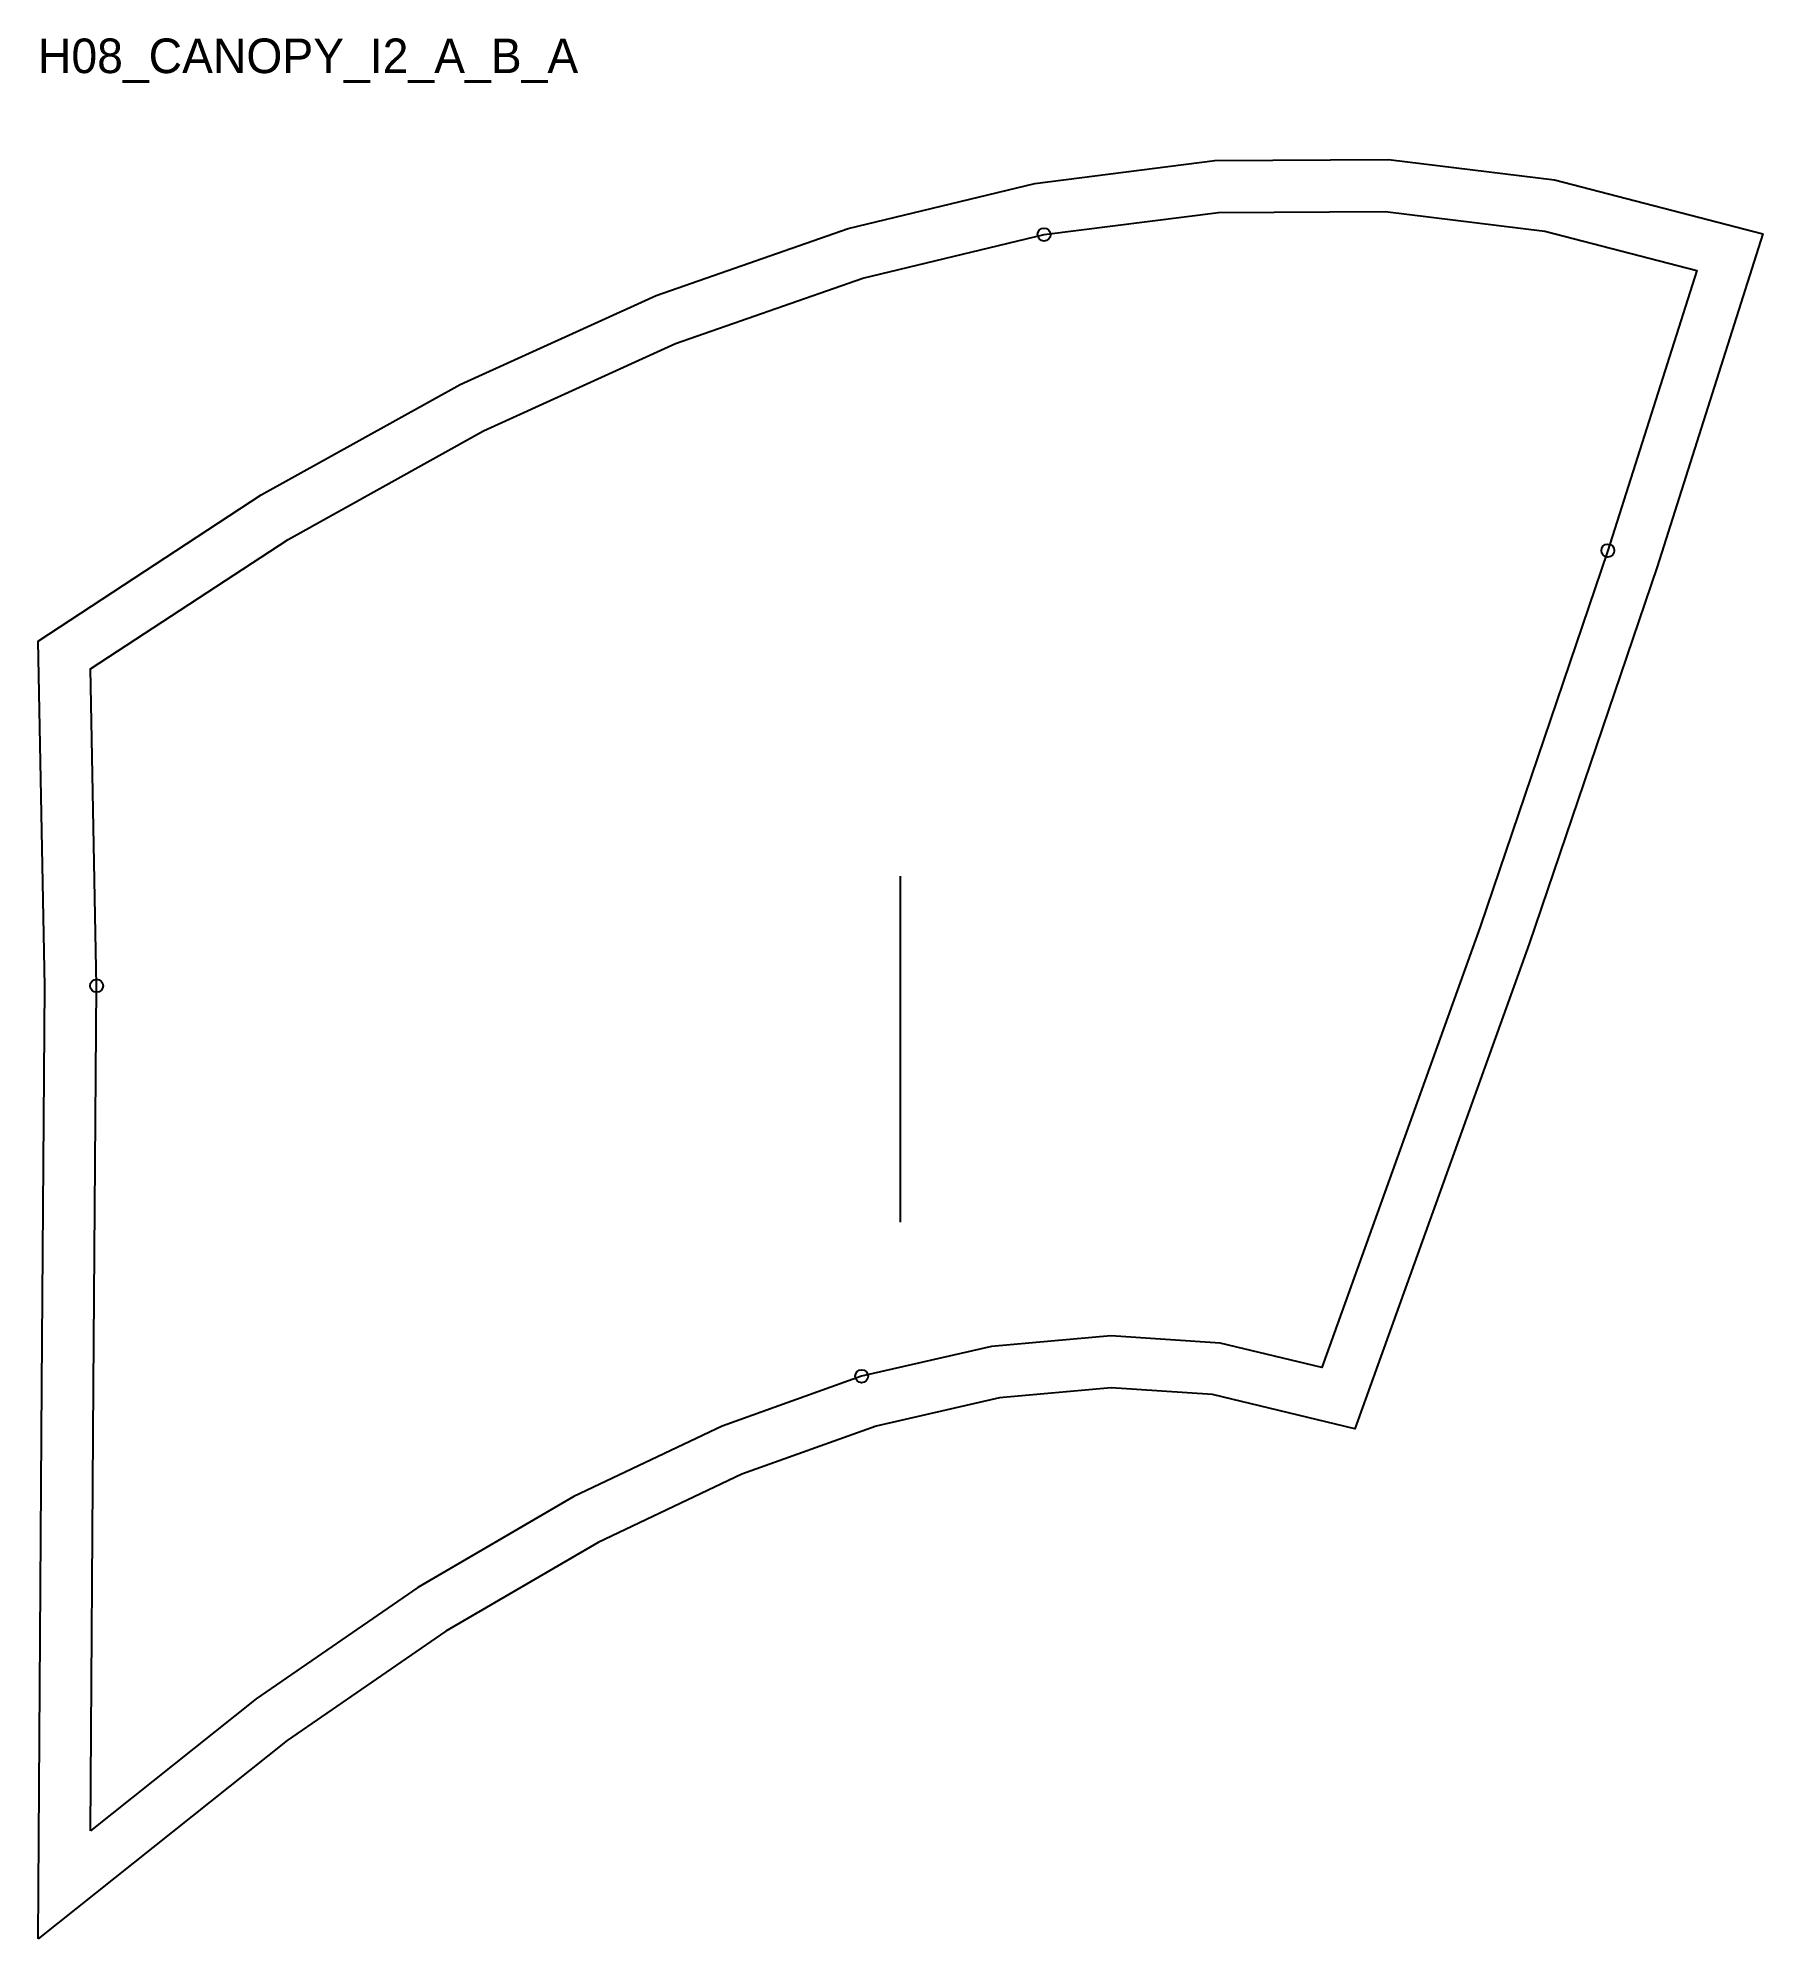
# Model space of a CAD drawing. Header units: millimetres. Extents: x -12 to 387, y -25 to 415.
import ezdxf

# ---------------------------------------------------------------- set-up
doc = ezdxf.new("R2010")
doc.units = ezdxf.units.MM
for name, color, linetype in [('CUT', 1, 'Continuous'), ('GRAIN', 3, 'Continuous'), ('ID', 7, 'Continuous'), ('NOTCH', 2, 'Continuous'), ('SEAM', 5, 'Continuous')]:
    doc.layers.add(name, color=color, linetype=linetype)

msp = doc.modelspace()

# ---------------------------------------------------------------- linework, layer by layer
at = {"layer": 'CUT'}
msp.add_lwpolyline([(-12.17, -25.04), (-11.31, 103.04), (-10.63, 195.29), (-12.12, 275.04), (39.42, 308.87), (85.42, 334.43), (130.74, 355.01), (175.09, 370.5), (218.22, 380.88), (259.9, 386.15), (299.97, 386.39), (338.35, 381.69), (386.57, 369.24), (362.11, 292.25), (332.54, 205.05), (292.23, 92.91), (259.31, 100.83), (235.93, 102.36), (210.08, 100.06), (181.59, 93.54), (150.56, 82.47), (117.28, 66.67), (82.09, 46.1), (45.41, 20.85), (-12.17, -25.04)], close=True, dxfattribs=at)
at = {"layer": 'GRAIN'}
msp.add_line((187.2, 140.67), (187.2, 220.67), dxfattribs=at)
at = {"layer": 'NOTCH'}
for centre in [(220.38, 369.06), (350.71, 296), (1.38, 195.36), (178.22, 105.08)]:
    msp.add_circle(centre, 1.5, dxfattribs=at)
at = {"layer": 'SEAM'}
msp.add_lwpolyline([(0, 0), (0.69, 102.96), (1.38, 195.36), (0, 268.64), (45.64, 298.59), (90.82, 323.7), (135.2, 343.86), (178.48, 358.98), (220.38, 369.06), (260.69, 374.15), (299.27, 374.38), (336.11, 369.88), (371.29, 360.79), (350.71, 296), (321.21, 209.01), (284.58, 107.09), (261.13, 112.73), (235.8, 114.4), (208.2, 111.94), (178.22, 105.08), (145.96, 93.57), (111.67, 77.29), (75.66, 56.24), (38.26, 30.5)], close=True, dxfattribs=at)

# ---------------------------------------------------------------- texts
at = {"layer": 'ID'}
msp.add_text('H08_CANOPY_I2_A_B_A', height=8, dxfattribs=at).set_placement((-12.17, 406.39))

doc.saveas('drawing.dxf')
